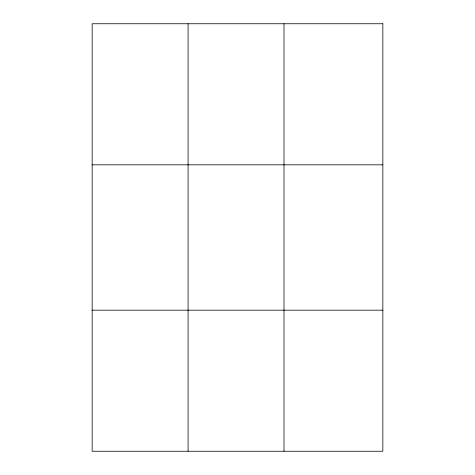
<?xml version="1.0" encoding="UTF-8"?>
<svg xmlns="http://www.w3.org/2000/svg" width="475" height="475" viewBox="0 0 475 475"><rect width="100%" height="100%" fill="white"/><g stroke="black" fill="none" stroke-linecap="round" stroke-linejoin="round"><path stroke-width="0.71" d="M188.082 451.25L188.082 23.75M284.008 451.25L284.008 23.75M92.156 164.825L382.844 164.825M92.156 310.175L382.844 310.175M382.844 23.75L382.844 451.25L92.156 451.25L92.156 23.75L382.844 23.75"/></g></svg>
